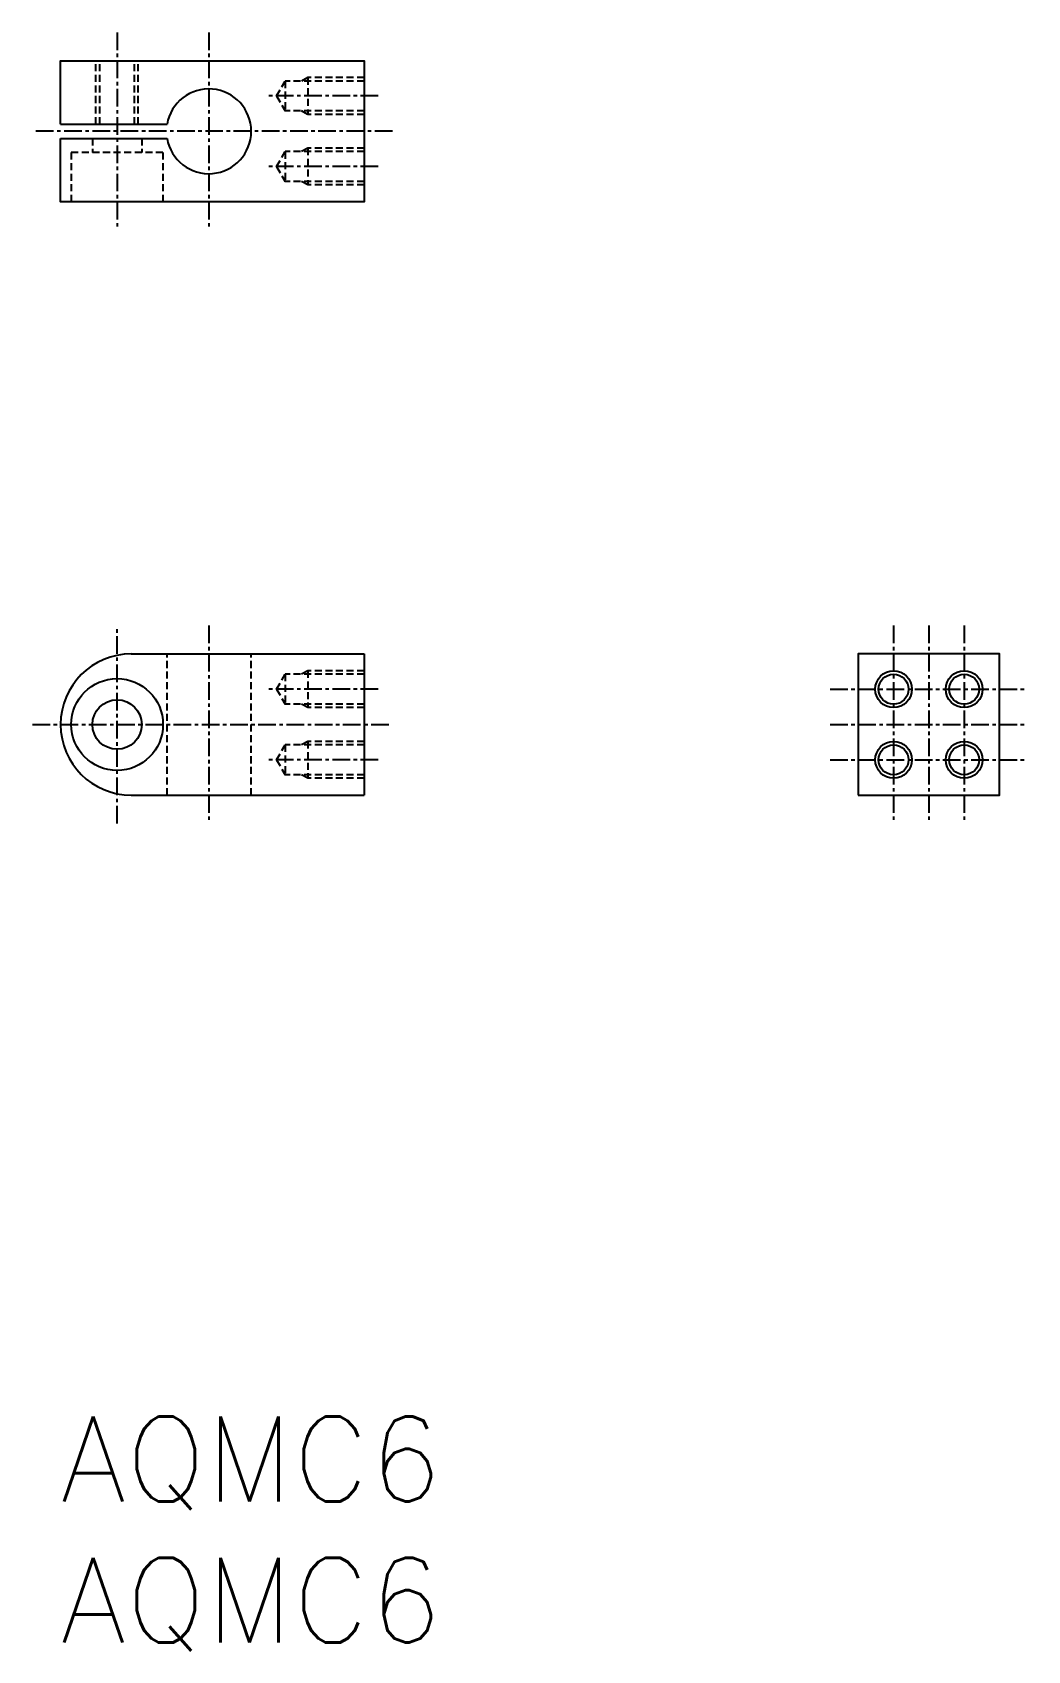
# Model space of a CAD drawing. Extents: x -369 to -299, y -3636 to -3521.
import ezdxf

# ---------------------------------------------------------------- set-up
doc = ezdxf.new("R2010")
doc.units = 0
doc.linetypes.add('CENTER', pattern=[2, 1.25, -0.25, 0.25, -0.25])
doc.linetypes.add('DASHED', pattern=[0.75, 0.5, -0.25])
doc.layers.get('0').update_dxf_attribs({"linetype": 'CONTINUOUS'})
doc.layers.add('CENTER', color=1, linetype='CENTER')
doc.styles.get("Standard").update_dxf_attribs({"font": 'txt', "bigfont": 'BIGFONT'})

msp = doc.modelspace()

# ---------------------------------------------------------------- linework, layer by layer
at = {"color": 3, "linetype": 'DASHED'}
for p, q in [((-364.76, -3527.66), (-364.76, -3523.16)), ((-364.49, -3527.66), (-364.49, -3523.16)), ((-362.03, -3527.66), (-362.03, -3523.16)), ((-361.76, -3527.66), (-361.76, -3523.16)), ((-351.97, -3525.66), (-351.36, -3524.6)), ((-351.36, -3524.6), (-351.36, -3526.71)), ((-345.76, -3524.6), (-351.36, -3524.6)), ((-349.76, -3524.36), (-350.19, -3524.6)), ((-349.76, -3524.36), (-349.76, -3526.96)), ((-345.76, -3524.36), (-349.76, -3524.36)), ((-351.97, -3525.66), (-351.36, -3526.71)), ((-345.76, -3526.71), (-351.36, -3526.71)), ((-349.76, -3526.96), (-350.19, -3526.71)), ((-345.76, -3526.96), (-349.76, -3526.96)), ((-365.01, -3528.66), (-365.01, -3529.66)), ((-361.51, -3528.66), (-361.51, -3529.66)), ((-360.01, -3529.66), (-366.51, -3529.66)), ((-366.51, -3529.66), (-366.51, -3533.16)), ((-360.01, -3529.66), (-360.01, -3533.16)), ((-351.97, -3530.66), (-351.36, -3529.6)), ((-351.36, -3529.6), (-351.36, -3531.71)), ((-345.76, -3529.6), (-351.36, -3529.6)), ((-349.76, -3529.36), (-350.19, -3529.6)), ((-349.76, -3529.36), (-349.76, -3531.96)), ((-345.76, -3529.36), (-349.76, -3529.36)), ((-351.97, -3530.66), (-351.36, -3531.71)), ((-345.76, -3531.71), (-351.36, -3531.71)), ((-349.76, -3531.96), (-350.19, -3531.71)), ((-345.76, -3531.96), (-349.76, -3531.96)), ((-359.72, -3575.16), (-359.72, -3565.16)), ((-353.76, -3575.16), (-353.76, -3565.16)), ((-351.97, -3567.66), (-351.36, -3566.6)), ((-351.36, -3566.6), (-351.36, -3568.71)), ((-345.76, -3566.6), (-351.36, -3566.6)), ((-349.76, -3566.36), (-350.19, -3566.6)), ((-349.76, -3566.36), (-349.76, -3568.96)), ((-345.76, -3566.36), (-349.76, -3566.36)), ((-351.97, -3567.66), (-351.36, -3568.71)), ((-345.76, -3568.71), (-351.36, -3568.71)), ((-349.76, -3568.96), (-350.19, -3568.71)), ((-345.76, -3568.96), (-349.76, -3568.96)), ((-351.97, -3572.66), (-351.36, -3571.6)), ((-351.36, -3571.6), (-351.36, -3573.71)), ((-345.76, -3571.6), (-351.36, -3571.6)), ((-349.76, -3571.36), (-350.19, -3571.6)), ((-349.76, -3571.36), (-349.76, -3573.96)), ((-345.76, -3571.36), (-349.76, -3571.36)), ((-351.97, -3572.66), (-351.36, -3573.71)), ((-345.76, -3573.71), (-351.36, -3573.71)), ((-349.76, -3573.96), (-350.19, -3573.71)), ((-345.76, -3573.96), (-349.76, -3573.96))]:
    msp.add_line(p, q, dxfattribs=at)
at = {"color": 7, "linetype": 'CONTINUOUS'}
for p, q in [((-367.26, -3527.66), (-359.72, -3527.66)), ((-367.26, -3528.66), (-359.72, -3528.66)), ((-362.26, -3565.16), (-345.76, -3565.16)), ((-345.76, -3565.16), (-345.76, -3575.16)), ((-362.26, -3575.16), (-345.76, -3575.16))]:
    msp.add_line(p, q, dxfattribs=at)
msp.add_lwpolyline([(-367.26, -3527.66), (-367.26, -3523.16), (-345.76, -3523.16), (-345.76, -3533.16), (-367.26, -3533.16), (-367.26, -3528.66)], dxfattribs=at)
msp.add_lwpolyline([(-310.76, -3575.16), (-300.76, -3575.16), (-300.76, -3565.16), (-310.76, -3565.16)], close=True, dxfattribs=at)
at = {"color": 3, "linetype": 'CONTINUOUS'}
for centre in [(-308.26, -3567.66), (-303.26, -3567.66), (-308.26, -3572.66), (-303.26, -3572.66)]:
    msp.add_circle(centre, 1.3, dxfattribs=at)
at = {"color": 7, "linetype": 'CONTINUOUS'}
for centre, radius in [((-308.26, -3567.66), 1.06), ((-303.26, -3567.66), 1.06), ((-363.26, -3570.16), 3.25), ((-363.26, -3570.16), 1.75), ((-308.26, -3572.66), 1.06), ((-303.26, -3572.66), 1.06)]:
    msp.add_circle(centre, radius, dxfattribs=at)
for centre, radius, start, end in [((-356.76, -3528.16), 3, 189.5941, 170.4059), ((-362.26, -3570.16), 5, 90, 270)]:
    msp.add_arc(centre, radius, start, end, dxfattribs=at)
at = {"layer": 'CENTER', "color": 1, "linetype": 'CENTER'}
for p, q in [((-363.26, -3521.16), (-363.26, -3535.16)), ((-356.76, -3521.16), (-356.76, -3535.16)), ((-344.76, -3525.66), (-352.69, -3525.66)), ((-343.76, -3528.16), (-369.26, -3528.16)), ((-344.76, -3530.66), (-352.69, -3530.66)), ((-363.26, -3577.16), (-363.26, -3563.16)), ((-356.76, -3563.16), (-356.76, -3577.16)), ((-308.26, -3563.16), (-308.26, -3577.16)), ((-305.76, -3563.16), (-305.76, -3577.16)), ((-303.26, -3563.16), (-303.26, -3577.16)), ((-344.76, -3567.66), (-352.69, -3567.66)), ((-312.76, -3567.66), (-298.76, -3567.66)), ((-369.26, -3570.16), (-343.76, -3570.16)), ((-312.76, -3570.16), (-298.76, -3570.16)), ((-344.76, -3572.66), (-352.69, -3572.66)), ((-312.76, -3572.66), (-298.76, -3572.66))]:
    msp.add_line(p, q, dxfattribs=at)

# ---------------------------------------------------------------- texts
at = {"color": 7, "linetype": 'CONTINUOUS'}
for p in [(-367.26, -3625.16), (-367.26, -3635.16)]:
    msp.add_text('AQMC6', height=6, dxfattribs=at).set_placement(p)

doc.saveas('drawing.dxf')
